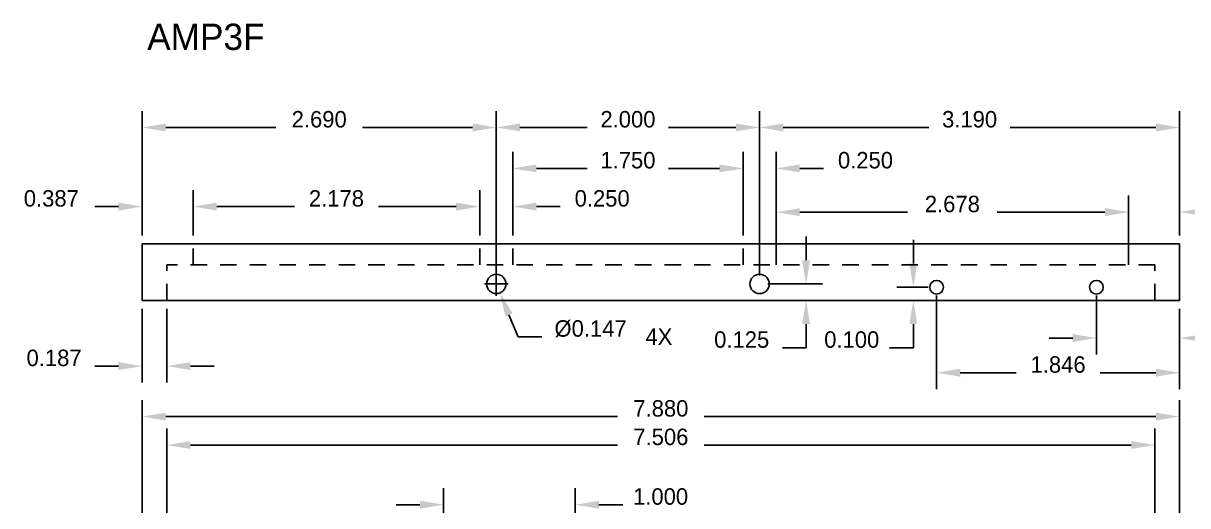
# Model space of a CAD drawing. Extents: x -6.1 to 9.6, y -5.4 to 5.3.
# Drawn here: x -4.54 to 4.31, y 1.68 to 5.34 of the extents above; entities that cross this region are included whole.
import ezdxf
from ezdxf.enums import TextEntityAlignment as Align

# ---------------------------------------------------------------- set-up
doc = ezdxf.new("R2010")
doc.units = 0
doc.header["$MEASUREMENT"] = 0
doc.linetypes.add('HIDDEN2', pattern=[0.1875, 0.125, -0.0625])
doc.layers.get('0').update_dxf_attribs({"linetype": 'CONTINUOUS'})
doc.layers.get('DEFPOINTS').update_dxf_attribs({"linetype": 'CONTINUOUS'})
doc.layers.add('DIM', color=3, linetype='CONTINUOUS')
doc.layers.add('HID', color=1, linetype='HIDDEN2')
doc.dimstyles.get("Standard").update_dxf_attribs({"dimtxt": 0.125, "dimasz": 0.18, "dimexe": 0.125, "dimexo": 0.063, "dimgap": 0.09, "dimtad": 0, "dimtih": 1, "dimtoh": 1, "dimdec": 4, "dimzin": 0, "dimtxsty": 'STANDARD', "dimcen": 0.09, "dimazin": 3, "dimtfac": 1, "dimtdec": 4, "dimtofl": 0, "dimtmove": 0, "dimatfit": 3, "dimtolj": 1, "dimtzin": 0})

# ---------------------------------------------------------------- blocks, each defined once
blk = doc.blocks.new('*D13')
at = {"color": 0, "linetype": 'BYBLOCK'}
for p, q in [((3.1147, 3.2751), (3.1147, 2.8269)), ((3.7464, 3.1751), (3.7464, 2.8269)), ((2.9347, 2.9519), (2.7547, 2.9519)), ((3.9264, 2.9519), (4.1064, 2.9519))]:
    blk.add_line(p, q, dxfattribs=at)
for points in [[(2.9347, 2.9819), (2.9347, 2.9219), (3.1147, 2.9519)], [(3.9264, 2.9819), (3.9264, 2.9219), (3.7464, 2.9519)]]:
    blk.add_solid(points, dxfattribs=at)
at = {"layer": 'DEFPOINTS', "color": 0, "linetype": 'BYBLOCK'}
for p in [(3.1147, 3.3381), (3.7464, 3.2381), (3.7464, 2.9519)]:
    blk.add_point(p, dxfattribs=at)
at = {"color": 0, "linetype": 'BYBLOCK'}
blk.add_text('0.632', height=0.125, dxfattribs=at).set_placement((4.4359, 2.9519), align=Align.CENTER)
blk = doc.blocks.new('*D7')
at = {"color": 0, "linetype": 'BYBLOCK'}
for p, q in [((-3.6336, 3.7311), (-3.6336, 4.0762)), ((-3.2466, 3.7311), (-3.2466, 4.0762)), ((-3.8136, 3.9512), (-3.9936, 3.9512)), ((-3.0666, 3.9512), (-2.8866, 3.9512))]:
    blk.add_line(p, q, dxfattribs=at)
for points in [[(-3.8136, 3.9812), (-3.8136, 3.9212), (-3.6336, 3.9512)], [(-3.0666, 3.9812), (-3.0666, 3.9212), (-3.2466, 3.9512)]]:
    blk.add_solid(points, dxfattribs=at)
at = {"layer": 'DEFPOINTS', "color": 0, "linetype": 'BYBLOCK'}
for p in [(-3.6336, 3.9512), (-3.6336, 3.6681), (-3.2466, 3.6681)]:
    blk.add_point(p, dxfattribs=at)
at = {"color": 0, "linetype": 'BYBLOCK'}
blk.add_text('0.387', height=0.125, dxfattribs=at).set_placement((-4.3232, 3.9512), align=Align.CENTER)
blk = doc.blocks.new('*D8')
at = {"color": 0, "linetype": 'BYBLOCK'}
for p, q in [((-3.2466, 3.7311), (-3.2466, 4.0762)), ((-1.0686, 3.7311), (-1.0686, 4.0762)), ((-3.0666, 3.9512), (-2.4768, 3.9512)), ((-1.2486, 3.9512), (-1.8385, 3.9512))]:
    blk.add_line(p, q, dxfattribs=at)
for points in [[(-3.0666, 3.9812), (-3.0666, 3.9212), (-3.2466, 3.9512)], [(-1.2486, 3.9812), (-1.2486, 3.9212), (-1.0686, 3.9512)]]:
    blk.add_solid(points, dxfattribs=at)
at = {"layer": 'DEFPOINTS', "color": 0, "linetype": 'BYBLOCK'}
for p in [(-1.0686, 3.9512), (-3.2466, 3.6681), (-1.0686, 3.6681)]:
    blk.add_point(p, dxfattribs=at)
at = {"color": 0, "linetype": 'BYBLOCK'}
blk.add_text('2.178', height=0.125, dxfattribs=at).set_placement((-2.1576, 3.9512), align=Align.CENTER)
blk = doc.blocks.new('*D10')
at = {"color": 0, "linetype": 'BYBLOCK'}
for p, q in [((-1.0686, 3.7311), (-1.0686, 4.0762)), ((-0.8186, 3.7311), (-0.8186, 4.0762)), ((-1.2486, 3.9512), (-1.4286, 3.9512)), ((-0.6386, 3.9512), (-0.4586, 3.9512))]:
    blk.add_line(p, q, dxfattribs=at)
for points in [[(-1.2486, 3.9812), (-1.2486, 3.9212), (-1.0686, 3.9512)], [(-0.6386, 3.9812), (-0.6386, 3.9212), (-0.8186, 3.9512)]]:
    blk.add_solid(points, dxfattribs=at)
at = {"layer": 'DEFPOINTS', "color": 0, "linetype": 'BYBLOCK'}
for p in [(-0.8186, 3.9512), (-1.0686, 3.6681), (-0.8186, 3.6681)]:
    blk.add_point(p, dxfattribs=at)
at = {"color": 0, "linetype": 'BYBLOCK'}
blk.add_text('0.250', height=0.125, dxfattribs=at).set_placement((-0.1395, 3.9512), align=Align.CENTER)
blk = doc.blocks.new('*D9')
at = {"color": 0, "linetype": 'BYBLOCK'}
for p, q in [((-0.8186, 3.7311), (-0.8186, 4.3664)), ((0.9314, 3.7311), (0.9314, 4.3664)), ((-0.6386, 4.2414), (-0.2524, 4.2414)), ((0.7514, 4.2414), (0.3651, 4.2414))]:
    blk.add_line(p, q, dxfattribs=at)
for points in [[(-0.6386, 4.2714), (-0.6386, 4.2114), (-0.8186, 4.2414)], [(0.7514, 4.2714), (0.7514, 4.2114), (0.9314, 4.2414)]]:
    blk.add_solid(points, dxfattribs=at)
at = {"layer": 'DEFPOINTS', "color": 0, "linetype": 'BYBLOCK'}
for p in [(0.9314, 4.2414), (-0.8186, 3.6681), (0.9314, 3.6681)]:
    blk.add_point(p, dxfattribs=at)
at = {"color": 0, "linetype": 'BYBLOCK'}
blk.add_text('1.750', height=0.125, dxfattribs=at).set_placement((0.0564, 4.2414), align=Align.CENTER)
blk = doc.blocks.new('*D11')
at = {"color": 0, "linetype": 'BYBLOCK'}
for p, q in [((0.9314, 3.7311), (0.9314, 4.3664)), ((1.1814, 3.7311), (1.1814, 4.3664)), ((0.7514, 4.2414), (0.5714, 4.2414)), ((1.3614, 4.2414), (1.5414, 4.2414))]:
    blk.add_line(p, q, dxfattribs=at)
for points in [[(0.7514, 4.2714), (0.7514, 4.2114), (0.9314, 4.2414)], [(1.3614, 4.2714), (1.3614, 4.2114), (1.1814, 4.2414)]]:
    blk.add_solid(points, dxfattribs=at)
at = {"layer": 'DEFPOINTS', "color": 0, "linetype": 'BYBLOCK'}
for p in [(1.1814, 4.2414), (0.9314, 3.6681), (1.1814, 3.6681)]:
    blk.add_point(p, dxfattribs=at)
at = {"color": 0, "linetype": 'BYBLOCK'}
blk.add_text('0.250', height=0.125, dxfattribs=at).set_placement((1.8605, 4.2414), align=Align.CENTER)
blk = doc.blocks.new('*D12')
at = {"color": 0, "linetype": 'BYBLOCK'}
for p, q in [((3.3594, 3.7311), (3.3594, 4.0348)), ((3.7464, 3.7311), (3.7464, 4.0348)), ((3.1794, 3.9098), (2.9994, 3.9098)), ((3.9264, 3.9098), (4.1064, 3.9098))]:
    blk.add_line(p, q, dxfattribs=at)
for points in [[(3.1794, 3.9398), (3.1794, 3.8798), (3.3594, 3.9098)], [(3.9264, 3.9398), (3.9264, 3.8798), (3.7464, 3.9098)]]:
    blk.add_solid(points, dxfattribs=at)
at = {"layer": 'DEFPOINTS', "color": 0, "linetype": 'BYBLOCK'}
for p in [(3.7464, 3.9098), (3.3594, 3.6681), (3.7464, 3.6681)]:
    blk.add_point(p, dxfattribs=at)
at = {"color": 0, "linetype": 'BYBLOCK'}
blk.add_text('0.387', height=0.125, dxfattribs=at).set_placement((4.4359, 3.9098), align=Align.CENTER)
blk = doc.blocks.new('*D14')
at = {"color": 0, "linetype": 'BYBLOCK'}
for p, q in [((-3.6336, 3.1751), (-3.6336, 2.6137)), ((-3.4466, 3.1751), (-3.4466, 2.6137)), ((-3.8136, 2.7387), (-3.9936, 2.7387)), ((-3.2666, 2.7387), (-3.0866, 2.7387))]:
    blk.add_line(p, q, dxfattribs=at)
for points in [[(-3.8136, 2.7687), (-3.8136, 2.7087), (-3.6336, 2.7387)], [(-3.2666, 2.7687), (-3.2666, 2.7087), (-3.4466, 2.7387)]]:
    blk.add_solid(points, dxfattribs=at)
at = {"layer": 'DEFPOINTS', "color": 0, "linetype": 'BYBLOCK'}
for p in [(-3.6336, 3.2381), (-3.4466, 3.2381), (-3.6336, 2.7387)]:
    blk.add_point(p, dxfattribs=at)
at = {"color": 0, "linetype": 'BYBLOCK'}
blk.add_text('0.187', height=0.125, dxfattribs=at).set_placement((-4.3024, 2.7387), align=Align.CENTER)
blk = doc.blocks.new('*D23')
at = {"color": 0, "linetype": 'BYBLOCK'}
for p, q in [((-1.3436, 0.8221), (-1.3436, 1.8099)), ((-0.3436, 0.8221), (-0.3436, 1.8099)), ((-1.5236, 1.6849), (-1.7036, 1.6849)), ((-0.1636, 1.6849), (0.0164, 1.6849))]:
    blk.add_line(p, q, dxfattribs=at)
for points in [[(-1.5236, 1.7149), (-1.5236, 1.6549), (-1.3436, 1.6849)], [(-0.1636, 1.7149), (-0.1636, 1.6549), (-0.3436, 1.6849)]]:
    blk.add_solid(points, dxfattribs=at)
at = {"layer": 'DEFPOINTS', "color": 0, "linetype": 'BYBLOCK'}
for p in [(-0.3436, 1.6849), (-1.3436, 0.7591), (-0.3436, 0.7591)]:
    blk.add_point(p, dxfattribs=at)
at = {"color": 0, "linetype": 'BYBLOCK'}
blk.add_text('1.000', height=0.125, dxfattribs=at).set_placement((0.3043, 1.6849), align=Align.CENTER)
blk = doc.blocks.new('*D39')
at = {"color": 0, "linetype": 'BYBLOCK'}
for p, q in [((-0.9436, 3.2731), (-0.9436, 3.4531)), ((-1.0336, 3.3631), (-0.8536, 3.3631)), ((-0.8471, 3.1287), (-0.7786, 2.9622)), ((-0.7786, 2.9622), (-0.5986, 2.9622))]:
    blk.add_line(p, q, dxfattribs=at)
blk.add_solid([(-0.8749, 3.1173), (-0.8194, 3.1401), (-0.9157, 3.2951)], dxfattribs=at)
at = {"layer": 'DEFPOINTS', "color": 0, "linetype": 'BYBLOCK'}
for p in [(-0.9716, 3.4311), (-0.9157, 3.2951)]:
    blk.add_point(p, dxfattribs=at)
at = {"color": 0, "linetype": 'BYBLOCK'}
blk.add_text('%%c0.147', height=0.125, dxfattribs=at).set_placement((-0.2274, 2.9622), align=Align.CENTER)
blk = doc.blocks.new('*D40')
at = {"color": 0, "linetype": 'BYBLOCK'}
for p, q in [((1.4092, 3.5431), (1.4092, 3.7231)), ((1.1194, 3.3631), (1.5342, 3.3631)), ((1.1194, 3.2381), (1.5342, 3.2381)), ((1.4092, 3.0581), (1.4092, 2.8781)), ((1.4092, 2.8781), (1.2292, 2.8781))]:
    blk.add_line(p, q, dxfattribs=at)
for points in [[(1.3792, 3.5431), (1.4392, 3.5431), (1.4092, 3.3631)], [(1.3792, 3.0581), (1.4392, 3.0581), (1.4092, 3.2381)]]:
    blk.add_solid(points, dxfattribs=at)
at = {"layer": 'DEFPOINTS', "color": 0, "linetype": 'BYBLOCK'}
for p in [(1.0564, 3.3631), (1.0564, 3.2381), (1.4092, 3.2381)]:
    blk.add_point(p, dxfattribs=at)
at = {"color": 0, "linetype": 'BYBLOCK'}
blk.add_text('0.125', height=0.125, dxfattribs=at).set_placement((0.9204, 2.8781), align=Align.CENTER)
blk = doc.blocks.new('*D44')
at = {"color": 0, "linetype": 'BYBLOCK'}
for p, q in [((-3.6336, 1.1121), (-3.6336, 2.4799)), ((4.2464, 1.1121), (4.2464, 2.4799)), ((-3.4536, 2.3549), (-0.0232, 2.3549)), ((4.0664, 2.3549), (0.6359, 2.3549))]:
    blk.add_line(p, q, dxfattribs=at)
for points in [[(-3.4536, 2.3849), (-3.4536, 2.3249), (-3.6336, 2.3549)], [(4.0664, 2.3849), (4.0664, 2.3249), (4.2464, 2.3549)]]:
    blk.add_solid(points, dxfattribs=at)
at = {"layer": 'DEFPOINTS', "color": 0, "linetype": 'BYBLOCK'}
for p in [(4.2464, 2.3549), (-3.6336, 1.0491), (4.2464, 1.0491)]:
    blk.add_point(p, dxfattribs=at)
at = {"color": 0, "linetype": 'BYBLOCK'}
blk.add_text('7.880', height=0.125, dxfattribs=at).set_placement((0.3064, 2.3549), align=Align.CENTER)
blk = doc.blocks.new('*D45')
at = {"color": 0, "linetype": 'BYBLOCK'}
for p, q in [((-3.4466, 0.9251), (-3.4466, 2.2634)), ((4.0594, 0.9251), (4.0594, 2.2634)), ((-3.2666, 2.1384), (-0.0232, 2.1384)), ((3.8794, 2.1384), (0.6359, 2.1384))]:
    blk.add_line(p, q, dxfattribs=at)
for points in [[(-3.2666, 2.1684), (-3.2666, 2.1084), (-3.4466, 2.1384)], [(3.8794, 2.1684), (3.8794, 2.1084), (4.0594, 2.1384)]]:
    blk.add_solid(points, dxfattribs=at)
at = {"layer": 'DEFPOINTS', "color": 0, "linetype": 'BYBLOCK'}
for p in [(4.0594, 2.1384), (-3.4466, 0.8621), (4.0594, 0.8621)]:
    blk.add_point(p, dxfattribs=at)
at = {"color": 0, "linetype": 'BYBLOCK'}
blk.add_text('7.506', height=0.125, dxfattribs=at).set_placement((0.3064, 2.1384), align=Align.CENTER)
blk = doc.blocks.new('*D46')
at = {"color": 0, "linetype": 'BYBLOCK'}
for p, q in [((1.1814, 3.5711), (1.1814, 4.0336)), ((3.8594, 3.5711), (3.8594, 4.0336)), ((1.3614, 3.9086), (2.1804, 3.9086)), ((3.6794, 3.9086), (2.8604, 3.9086))]:
    blk.add_line(p, q, dxfattribs=at)
for points in [[(1.3614, 3.9386), (1.3614, 3.8786), (1.1814, 3.9086)], [(3.6794, 3.9386), (3.6794, 3.8786), (3.8594, 3.9086)]]:
    blk.add_solid(points, dxfattribs=at)
at = {"layer": 'DEFPOINTS', "color": 0, "linetype": 'BYBLOCK'}
for p in [(3.8594, 3.9086), (1.1814, 3.5081), (3.8594, 3.5081)]:
    blk.add_point(p, dxfattribs=at)
at = {"color": 0, "linetype": 'BYBLOCK'}
blk.add_text('2.678', height=0.125, dxfattribs=at).set_placement((2.5204, 3.9086), align=Align.CENTER)
blk = doc.blocks.new('*D54')
at = {"color": 0, "linetype": 'BYBLOCK'}
for p, q in [((-3.6336, 3.7311), (-3.6336, 4.6777)), ((-0.9436, 3.4261), (-0.9436, 4.6777)), ((-3.4536, 4.5527), (-2.6182, 4.5527)), ((-1.1236, 4.5527), (-1.9591, 4.5527))]:
    blk.add_line(p, q, dxfattribs=at)
for points in [[(-3.4536, 4.5827), (-3.4536, 4.5227), (-3.6336, 4.5527)], [(-1.1236, 4.5827), (-1.1236, 4.5227), (-0.9436, 4.5527)]]:
    blk.add_solid(points, dxfattribs=at)
at = {"layer": 'DEFPOINTS', "color": 0, "linetype": 'BYBLOCK'}
for p in [(-0.9436, 4.5527), (-3.6336, 3.6681), (-0.9436, 3.3631)]:
    blk.add_point(p, dxfattribs=at)
at = {"color": 0, "linetype": 'BYBLOCK'}
blk.add_text('2.690', height=0.125, dxfattribs=at).set_placement((-2.2886, 4.5527), align=Align.CENTER)
blk = doc.blocks.new('*D55')
at = {"color": 0, "linetype": 'BYBLOCK'}
for p, q in [((-0.9436, 3.4261), (-0.9436, 4.6777)), ((1.0564, 3.4261), (1.0564, 4.6777)), ((-0.7636, 4.5527), (-0.2524, 4.5527)), ((0.8764, 4.5527), (0.3651, 4.5527))]:
    blk.add_line(p, q, dxfattribs=at)
for points in [[(-0.7636, 4.5827), (-0.7636, 4.5227), (-0.9436, 4.5527)], [(0.8764, 4.5827), (0.8764, 4.5227), (1.0564, 4.5527)]]:
    blk.add_solid(points, dxfattribs=at)
at = {"layer": 'DEFPOINTS', "color": 0, "linetype": 'BYBLOCK'}
for p in [(1.0564, 4.5527), (-0.9436, 3.3631), (1.0564, 3.3631)]:
    blk.add_point(p, dxfattribs=at)
at = {"color": 0, "linetype": 'BYBLOCK'}
blk.add_text('2.000', height=0.125, dxfattribs=at).set_placement((0.0564, 4.5527), align=Align.CENTER)
blk = doc.blocks.new('*D56')
at = {"color": 0, "linetype": 'BYBLOCK'}
for p, q in [((1.0564, 3.4261), (1.0564, 4.6777)), ((4.2464, 3.7311), (4.2464, 4.6777)), ((1.2364, 4.5527), (2.3426, 4.5527)), ((4.0664, 4.5527), (2.9601, 4.5527))]:
    blk.add_line(p, q, dxfattribs=at)
for points in [[(1.2364, 4.5827), (1.2364, 4.5227), (1.0564, 4.5527)], [(4.0664, 4.5827), (4.0664, 4.5227), (4.2464, 4.5527)]]:
    blk.add_solid(points, dxfattribs=at)
at = {"layer": 'DEFPOINTS', "color": 0, "linetype": 'BYBLOCK'}
for p in [(4.2464, 4.5527), (4.2464, 3.6681), (1.0564, 3.3631)]:
    blk.add_point(p, dxfattribs=at)
at = {"color": 0, "linetype": 'BYBLOCK'}
blk.add_text('3.190', height=0.125, dxfattribs=at).set_placement((2.6514, 4.5527), align=Align.CENTER)
blk = doc.blocks.new('*D57')
at = {"color": 0, "linetype": 'BYBLOCK'}
for p, q in [((2.4005, 3.2751), (2.4005, 2.5633)), ((4.2464, 3.1751), (4.2464, 2.5633)), ((2.5805, 2.6883), (3.0043, 2.6883)), ((4.0664, 2.6883), (3.6426, 2.6883))]:
    blk.add_line(p, q, dxfattribs=at)
for points in [[(2.5805, 2.7183), (2.5805, 2.6583), (2.4005, 2.6883)], [(4.0664, 2.7183), (4.0664, 2.6583), (4.2464, 2.6883)]]:
    blk.add_solid(points, dxfattribs=at)
at = {"layer": 'DEFPOINTS', "color": 0, "linetype": 'BYBLOCK'}
for p in [(2.4005, 3.3381), (4.2464, 3.2381), (4.2464, 2.6883)]:
    blk.add_point(p, dxfattribs=at)
at = {"color": 0, "linetype": 'BYBLOCK'}
blk.add_text('1.846', height=0.125, dxfattribs=at).set_placement((3.3234, 2.6883), align=Align.CENTER)
blk = doc.blocks.new('*D58')
at = {"color": 0, "linetype": 'BYBLOCK'}
for p, q in [((2.2241, 3.5181), (2.2241, 3.6981)), ((2.3375, 3.3381), (2.0991, 3.3381)), ((2.3375, 3.2381), (2.0991, 3.2381)), ((2.2241, 3.0581), (2.2241, 2.8781)), ((2.2241, 2.8781), (2.0441, 2.8781))]:
    blk.add_line(p, q, dxfattribs=at)
for points in [[(2.1941, 3.5181), (2.2541, 3.5181), (2.2241, 3.3381)], [(2.1941, 3.0581), (2.2541, 3.0581), (2.2241, 3.2381)]]:
    blk.add_solid(points, dxfattribs=at)
at = {"layer": 'DEFPOINTS', "color": 0, "linetype": 'BYBLOCK'}
for p in [(2.4005, 3.3381), (2.2241, 3.2381), (2.4005, 3.2381)]:
    blk.add_point(p, dxfattribs=at)
at = {"color": 0, "linetype": 'BYBLOCK'}
blk.add_text('0.100', height=0.125, dxfattribs=at).set_placement((1.7562, 2.8781), align=Align.CENTER)

msp = doc.modelspace()

# ---------------------------------------------------------------- linework, layer by layer
for p, q in [((-3.63364, 3.23809), (-3.63364, 3.66809)), ((4.24636, 3.66809), (-3.63364, 3.66809)), ((4.24636, 3.23809), (4.24636, 3.66809)), ((-3.63364, 3.23809), (4.24636, 3.23809))]:
    msp.add_line(p, q)
for centre, radius in [((-0.94364, 3.36309), 0.0735), ((1.05636, 3.36309), 0.0735), ((2.40048, 3.33809), 0.052), ((3.6147, 3.33809), 0.0515)]:
    msp.add_circle(centre, radius)
at = {"layer": 'HID'}
for p, q in [((-3.24664, 3.50809), (-3.24664, 3.66809)), ((-1.06864, 3.50809), (-1.06864, 3.66809)), ((-0.81864, 3.50809), (-0.81864, 3.66809)), ((0.93136, 3.50809), (0.93136, 3.66809)), ((1.18136, 3.50809), (1.18136, 3.66809)), ((3.85936, 3.50809), (3.85936, 3.66809)), ((4.05936, 3.50809), (-3.44664, 3.50809)), ((-3.44664, 3.23809), (-3.44664, 3.50809)), ((4.05936, 3.23809), (4.05936, 3.50809))]:
    msp.add_line(p, q, dxfattribs=at)

# ---------------------------------------------------------------- texts
msp.add_text('AMP3F', height=0.2).set_placement((-3.59526, 5.14164))
at = {"layer": 'DIM'}
msp.add_text('4X', height=0.125, dxfattribs=at).set_placement((0.18913, 2.90026))

# ---------------------------------------------------------------- dimensions: what is measured, and where the dimension line sits
for base, p1, p2, picture, middle in [((-0.94364, 4.55274), (-3.63364, 3.66809), (-0.94364, 3.36309), '*D54', (-2.28864, 4.55274)), ((1.05636, 4.55274), (-0.94364, 3.36309), (1.05636, 3.36309), '*D55', (0.05636, 4.55274)), ((4.24636, 4.55274), (1.05636, 3.36309), (4.24636, 3.66809), '*D56', (2.65136, 4.55274)), ((0.93136, 4.24142), (-0.81864, 3.66809), (0.93136, 3.66809), '*D9', (0.05636, 4.24142)), ((1.18136, 4.24142), (0.93136, 3.66809), (1.18136, 3.66809), '*D11', (1.86053, 4.24142)), ((-3.63364, 3.95124), (-3.24664, 3.66809), (-3.63364, 3.66809), '*D7', (-4.32322, 3.95124)), ((-1.06864, 3.95124), (-3.24664, 3.66809), (-1.06864, 3.66809), '*D8', (-2.15764, 3.95124)), ((-0.81864, 3.95124), (-1.06864, 3.66809), (-0.81864, 3.66809), '*D10', (-0.13947, 3.95124)), ((3.85936, 3.9086), (1.18136, 3.50809), (3.85936, 3.50809), '*D46', (2.52036, 3.9086)), ((4.24636, 2.6883), (2.40048, 3.33809), (4.24636, 3.23809), '*D57', (3.32342, 2.6883)), ((-3.63364, 2.73871), (-3.44664, 3.23809), (-3.63364, 3.23809), '*D14', (-4.30239, 2.73871)), ((4.24636, 2.35487), (-3.63364, 1.04909), (4.24636, 1.04909), '*D44', (0.30636, 2.35487)), ((4.05936, 2.13843), (-3.44664, 0.86209), (4.05936, 0.86209), '*D45', (0.30636, 2.13843)), ((-0.34364, 1.68485), (-1.34364, 0.75909), (-0.34364, 0.75909), '*D23', (0.30428, 1.68485))]:
    dim = msp.add_linear_dim(base=base, p1=p1, p2=p2, dimstyle='STANDARD', dxfattribs=at)
    dim.commit()
    dim.dimension.update_dxf_attribs({"geometry": picture, "text_midpoint": middle})
for base, p1, p2, picture, middle in [((4.24636, 3.90979), (3.85936, 3.66809), (4.24636, 3.66809), '*D12', (4.43594, 3.90979)), ((4.24636, 2.95186), (3.6147, 3.33809), (4.24636, 3.23809), '*D13', (4.43594, 2.95186))]:
    dim = msp.add_linear_dim(base=base, p1=p1, p2=p2, dimstyle='STANDARD', dxfattribs=at)
    dim.commit()
    dim.dimension.update_dxf_attribs({"geometry": picture, "text_midpoint": middle, "insert": (0.5, 0)})
for base, p1, p2, picture, middle in [((1.40917, 3.23809), (1.05636, 3.36309), (1.05636, 3.23809), '*D40', (0.92042, 2.87809)), ((2.2241, 3.23809), (2.40048, 3.33809), (2.40048, 3.23809), '*D58', (1.75618, 2.87809))]:
    dim = msp.add_linear_dim(base=base, p1=p1, p2=p2, angle=90, dimstyle='STANDARD', dxfattribs=at)
    dim.commit()
    dim.dimension.update_dxf_attribs({"geometry": picture, "text_midpoint": middle})
dim = msp.add_diameter_dim_2p(p1=(-0.97162, 3.43106), p2=(-0.91566, 3.29513), dimstyle='STANDARD', dxfattribs=at)
dim.commit()
dim.dimension.update_dxf_attribs({"geometry": '*D39', "text_midpoint": (-0.22736, 2.96223)})

doc.saveas('drawing.dxf')
